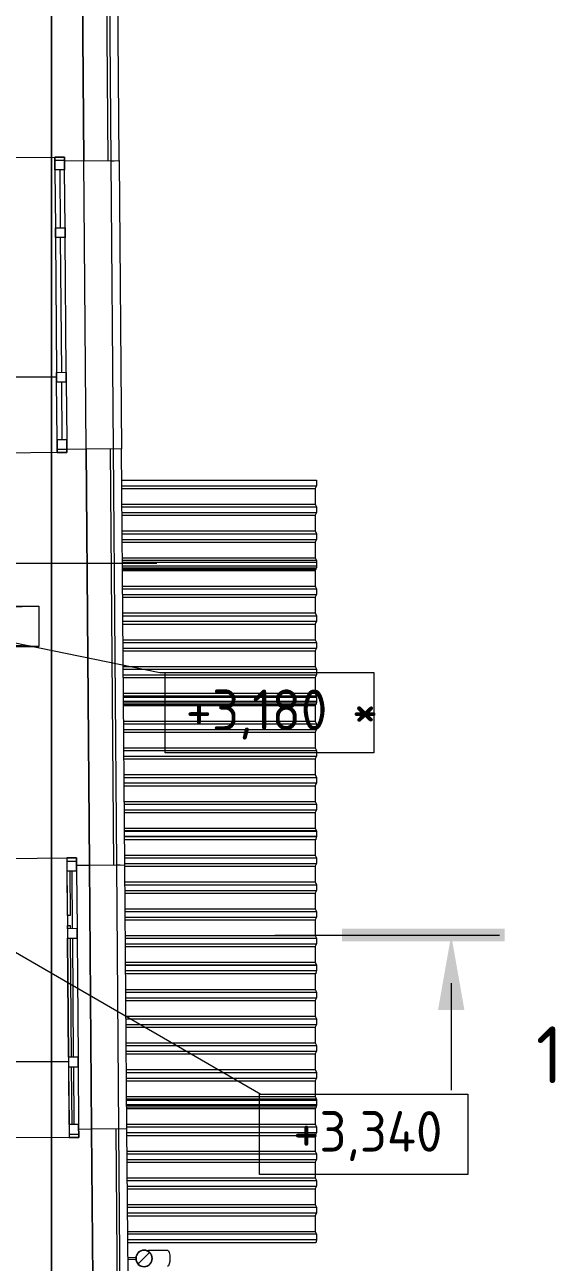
# Model space of a CAD drawing. Header units: millimetres. Extents: x -13069 to 207500, y -71366 to 56785.
# Drawn here: x 174159 to 177466, y 10572 to 18276 of the extents above; entities that cross this region are included whole.
import ezdxf

# ---------------------------------------------------------------- set-up
doc = ezdxf.new("R2010")
doc.units = ezdxf.units.MM
doc.layers.add('PDF _Подложка без мебели', color=7, linetype='Continuous')
doc.layers.add('PDF _Текст', color=7, linetype='Continuous')
doc.layers.add('PDF _Ригели', color=7, linetype='Continuous', true_color=0x959595)
doc.layers.add('PDF _светильники', color=7, linetype='Continuous', true_color=0xffffff)
doc.styles.add('PDF GOST Common', font='GOST_Common.ttf')

msp = doc.modelspace()

# ---------------------------------------------------------------- linework, layer by layer
at = {"layer": 'PDF _Подложка без мебели', "lineweight": 18}
for points in [[(174326.622, -7031.659, -0.41419022), (174726.622, -7431.659, -0.4141845), (174326.622, -7831.659, -0.4141845), (173926.622, -7431.659, -0.41419022), (174326.622, -7031.659), (174326.622, 46201.342), (174326.622, -6109.058)], [(107330.522, 14923.342, -0.41418881), (106930.522, 14523.342, -0.41428191), (106530.522, 14923.342, -0.4142791), (106930.522, 15323.342, -0.414186), (107330.522, 14923.342), (174981.919, 14923.342)], [(174954.82, 10596.243, 0.4126479), (174902.824, 10647.842, 0.41396469), (174850.822, 10595.443, 0.41192788), (174902.824, 10543.841, 0.41395507), (174954.82, 10596.243)], [(174852.824, 10595.443, 0.41122729), (174902.824, 10545.843, 0.4140015), (174952.824, 10596.243, 0.41260639), (174902.824, 10645.843, 0.4140015), (174852.824, 10595.443)]]:
    msp.add_lwpolyline(points, format="xyb", dxfattribs=at)
for points in [[(174526.823, 17428.643), (174507.92, 19767.242), (174494.322, 21452.142), (174476.121, 23700.643), (174356.12, 23699.743)], [(174697.52, 17430.041), (174678.624, 19768.542), (174678.324, 19803.442), (174665.025, 21453.543), (174646.824, 23702.041), (174626.823, 23701.943), (174476.823, 23700.741), (174495.024, 21452.142), (174715.025, 21453.942), (174711.424, 21892.941), (174661.424, 21892.541)], [(173998.924, 19733.041), (174017.424, 17449.542), (174346.623, 17452.243), (174347.325, 17372.241), (174350.224, 17012.243), (174350.724, 16952.243), (174357.524, 16112.243), (174358.024, 16052.243), (174357.524, 16112.243), (174417.521, 16112.744), (174410.722, 16952.743), (174350.724, 16952.243), (174350.224, 17012.243), (174410.221, 17012.744), (174410.722, 16952.743), (174410.221, 17012.744), (174407.322, 17372.741), (174406.62, 17452.743), (174407.322, 17372.741), (174347.325, 17372.241), (174346.623, 17452.243), (174406.62, 17452.743), (174346.623, 17452.243)], [(174658.622, 19768.441), (174677.525, 17429.843)], [(168243.321, 10237.841), (174585.02, 10237.841), (174575.621, 11399.941), (174562.321, 13044.943), (174541.319, 15633.743), (174526.823, 17428.643), (174406.822, 17427.743)], [(174346.824, 17432.241), (174406.822, 17432.742)], [(174542.124, 15633.743), (174527.525, 17428.643)], [(174733.024, 13046.243), (174712.12, 15635.144), (174697.52, 17429.843), (174717.521, 17430.041)], [(174747.52, 17430.441), (174762.12, 15635.543)], [(174377.323, 17372.442), (174380.223, 17012.441)], [(174380.723, 16952.441), (174387.522, 16112.542)], [(174387.919, 16052.542), (174390.922, 15692.541)], [(174361.521, 15612.243), (174421.519, 15612.744), (174420.921, 15692.742), (174421.519, 15612.744), (174361.521, 15612.243), (174031.523, 15609.643), (174031.523, 15608.642), (174032.225, 15608.642)], [(174541.319, 15633.743), (174421.324, 15632.742), (174361.32, 15632.241)], [(174692.124, 15634.942), (174713.023, 13046.142)], [(174763.621, 15440.942), (175976.823, 15440.942), (175976.823, 15405.941), (175968.425, 15388.943), (175968.425, 15291.241), (175976.823, 15274.243), (175976.823, 15239.242), (175968.425, 15222.241), (175968.425, 15124.542), (175976.823, 15107.543), (175976.823, 15072.543), (175968.425, 15055.541), (175968.425, 14957.842), (175976.823, 14940.841), (175976.823, 14905.844), (174768.022, 14905.844)], [(174763.92, 15405.941), (175976.823, 15405.941)], [(174764.024, 15388.943), (175968.425, 15388.943)], [(174764.823, 15291.241), (175968.425, 15291.241)], [(174765.025, 15274.243), (175976.823, 15274.243)], [(174765.324, 15239.242), (175976.823, 15239.242)], [(174765.422, 15222.241), (175968.425, 15222.241)], [(174766.221, 15124.542), (175968.425, 15124.542)], [(174766.319, 15107.543), (175976.823, 15107.543)], [(174766.624, 15072.543), (175976.823, 15072.543)], [(174766.722, 15055.541), (175968.425, 15055.541)], [(174767.521, 14957.842), (175968.425, 14957.842)], [(175976.823, 14940.841), (174767.723, 14940.841)], [(174767.82, 14930.743), (175976.823, 14930.743), (175976.823, 14895.742), (175974.119, 14890.243), (175973.32, 14885.842), (174768.119, 14885.842)], [(174768.022, 14895.742), (175976.823, 14895.742)], [(174768.223, 14878.741), (175968.425, 14878.741)], [(175971.922, 14885.842), (175968.425, 14878.741), (175968.425, 14781.042), (175976.823, 14764.044), (175976.823, 14729.043), (175968.425, 14712.042), (175968.425, 14614.343), (175976.823, 14597.341), (175976.823, 14562.341), (175968.425, 14545.342), (175968.425, 14447.644), (175976.823, 14430.642), (175976.823, 14395.642), (175968.425, 14378.643), (175968.425, 14280.941), (175976.823, 14263.943), (175976.823, 14228.942), (175968.425, 14211.941), (175968.425, 14114.242), (175976.823, 14097.241), (175976.823, 14062.243), (174774.821, 14062.243)], [(174769.023, 14781.042), (175968.425, 14781.042)], [(174769.12, 14764.044), (175976.823, 14764.044)], [(174769.419, 14729.043), (175976.823, 14729.043)], [(174769.523, 14712.042), (175968.425, 14712.042)], [(174770.323, 14614.343), (175968.425, 14614.343)], [(174770.524, 14597.341), (175976.823, 14597.341)], [(174770.719, 14562.341), (175976.823, 14562.341)], [(174770.921, 14545.342), (175968.425, 14545.342)], [(174771.72, 14447.644), (175968.425, 14447.644)], [(174771.824, 14430.642), (175976.823, 14430.642)], [(174772.123, 14395.642), (175976.823, 14395.642)], [(174772.221, 14378.643), (175968.425, 14378.643)], [(174773.02, 14280.941), (175968.425, 14280.941)], [(174773.124, 14263.943), (175976.823, 14263.943)], [(174773.423, 14228.942), (175976.823, 14228.942)], [(174773.625, 14211.941), (175968.425, 14211.941)], [(174774.424, 14114.242), (175968.425, 14114.242)], [(175976.823, 14097.241), (174774.522, 14097.241)], [(174774.522, 14090.743), (175976.823, 14090.743), (175976.823, 14055.743), (175975.022, 14052.243), (175973.32, 14042.242), (174774.925, 14042.242)], [(174774.821, 14055.743), (175976.823, 14055.743)], [(174775.022, 14038.742), (175968.425, 14038.742)], [(175970.121, 14042.242), (175968.425, 14038.742), (175968.425, 13941.043), (175976.823, 13924.041), (175976.823, 13889.044), (175968.425, 13872.042), (175968.425, 13774.343), (175976.823, 13757.342), (175976.823, 13722.341), (175968.425, 13705.343), (175968.425, 13607.641), (175976.823, 13590.643), (175976.823, 13555.642), (175968.425, 13538.641), (175968.425, 13440.942), (175976.823, 13423.944), (175976.823, 13388.943), (175968.425, 13371.942), (175968.425, 13274.243), (175976.823, 13257.241), (175976.823, 13222.241), (174781.62, 13222.241)], [(174775.822, 13941.043), (175968.425, 13941.043)], [(174775.92, 13924.041), (175976.823, 13924.041)], [(174776.225, 13889.044), (175976.823, 13889.044)], [(174776.322, 13872.042), (175968.425, 13872.042)], [(174777.122, 13774.343), (175968.425, 13774.343)], [(174777.22, 13757.342), (175976.823, 13757.342)], [(174777.525, 13722.341), (175976.823, 13722.341)], [(174777.72, 13705.343), (175968.425, 13705.343)], [(174778.52, 13607.641), (175968.425, 13607.641)], [(174778.624, 13590.643), (175976.823, 13590.643)], [(174778.923, 13555.642), (175976.823, 13555.642)], [(174779.02, 13538.641), (175968.425, 13538.641)], [(174779.82, 13440.942), (175968.425, 13440.942)], [(174779.924, 13423.944), (175976.823, 13423.944)], [(174780.223, 13388.943), (175976.823, 13388.943)], [(174780.424, 13371.942), (175968.425, 13371.942)], [(174781.224, 13274.243), (175968.425, 13274.243)], [(175976.823, 13257.241), (174781.321, 13257.241)], [(174781.321, 13255.743), (175976.823, 13255.743), (175976.823, 13220.742), (174781.62, 13220.742)], [(175976.524, 13220.742), (175973.32, 13202.243), (174781.724, 13202.243)], [(175968.425, 13202.243), (175968.425, 13106.042), (175976.823, 13089.044), (175976.823, 13054.043), (175968.425, 13037.042), (175968.425, 12939.343), (175976.823, 12922.341), (175976.823, 12887.341), (175968.425, 12870.342), (175968.425, 12772.644), (175976.823, 12755.642), (175976.823, 12720.642), (175968.425, 12703.643), (175968.425, 12605.941), (175976.823, 12588.943), (175976.823, 12553.942), (175968.425, 12536.941), (175968.425, 12439.242), (175976.823, 12422.241), (175976.823, 12387.243), (174788.322, 12387.243)], [(174783.323, 13106.042), (175968.425, 13106.042)], [(172762.022, 10037.841), (174807.322, 10037.841), (174796.324, 11401.742), (174783.024, 13046.643)], [(172782.023, 10087.841), (174756.919, 10087.841), (174746.324, 11401.342), (174733.024, 13046.142), (174753.019, 13046.243)], [(174052.72, 13085.742), (174421.922, 13088.742), (174481.919, 13089.242), (174482.621, 13009.243), (174481.919, 13089.242), (174421.922, 13088.742), (174422.624, 13008.743), (174482.621, 13009.243), (174485.52, 12649.243), (174425.523, 12648.742), (174426.023, 12588.742), (174486.021, 12589.242), (174485.52, 12649.243), (174486.021, 12589.242), (174491.923, 11849.243), (174431.919, 11848.843), (174432.42, 11788.842), (174492.424, 11789.343), (174491.923, 11849.243), (174492.424, 11789.343), (174495.323, 11429.342), (174435.319, 11428.842), (174436.021, 11348.843)], [(174421.922, 13088.742), (174422.624, 13008.743), (174425.523, 12648.742), (174426.023, 12588.742), (174431.919, 11848.843), (174432.42, 11788.842), (174435.319, 11428.842), (174436.021, 11348.843), (174066.02, 11345.843), (174066.02, 11344.842), (174066.722, 11344.842)], [(174422.123, 13068.743), (174482.121, 13069.241)], [(174422.624, 13089.242), (174438.621, 13089.343)], [(174482.322, 13044.241), (174562.321, 13044.943)], [(174563.023, 13044.943), (174576.322, 11399.941), (174585.722, 10237.841), (174585.02, 10237.841)], [(174783.323, 13089.044), (175976.823, 13089.044)], [(174783.323, 13054.043), (175976.823, 13054.043)], [(174783.323, 13037.042), (175968.425, 13037.042)], [(174439.323, 13008.941), (174441.52, 12729.843), (174425.523, 12729.742), (174423.32, 13008.743)], [(174452.623, 13009.042), (174455.522, 12649.041)], [(174783.921, 12939.343), (175968.425, 12939.343)], [(174784.019, 12922.341), (175976.823, 12922.341)], [(174784.324, 12887.341), (175976.823, 12887.341)], [(174784.422, 12870.342), (175968.425, 12870.342)], [(174785.221, 12772.644), (175968.425, 12772.644)], [(174785.319, 12755.642), (175976.823, 12755.642)], [(174785.624, 12720.642), (175976.823, 12720.642)], [(174426.225, 12648.742), (174426.023, 12669.241), (174442.021, 12669.342), (174442.222, 12648.944)], [(174785.82, 12703.643), (175968.425, 12703.643)], [(174442.723, 12588.943), (174448.722, 11849.343), (174432.719, 11849.243), (174426.719, 12588.742)], [(174456.022, 12589.044), (174461.924, 11849.041)], [(174786.619, 12605.941), (175968.425, 12605.941)], [(174786.723, 12588.943), (175976.823, 12588.943)], [(175717.924, 12609.143), (177117.222, 12609.143)], [(174787.022, 12553.942), (175976.823, 12553.942)], [(174787.12, 12536.941), (175968.425, 12536.941)], [(174787.919, 12439.242), (175968.425, 12439.242)], [(175976.823, 12422.241), (174788.023, 12422.241)], [(174788.121, 12420.742), (175976.823, 12420.742), (175976.823, 12385.742), (174788.322, 12385.742)], [(175976.524, 12385.742), (175973.32, 12367.242), (174788.523, 12367.242)], [(175968.425, 12367.242), (175968.425, 12271.041), (175976.823, 12254.043), (175976.823, 12219.042), (175968.425, 12202.041), (175968.425, 12104.342), (175976.823, 12087.341), (175976.823, 12052.343), (175968.425, 12035.342), (175968.425, 11937.643), (175976.823, 11920.642), (175976.823, 11885.641), (175968.425, 11868.643), (175968.425, 11770.941), (175976.823, 11753.942), (175976.823, 11718.942), (175968.425, 11701.943), (175968.425, 11604.241), (175976.823, 11587.243), (175976.823, 11552.243), (174795.121, 11552.243)], [(174789.323, 12271.041), (175968.425, 12271.041)], [(174789.421, 12254.043), (175976.823, 12254.043)], [(176817.222, 12309.143), (176817.222, 11642.843)], [(174789.72, 12219.042), (175976.823, 12219.042)], [(174789.823, 12202.041), (175968.425, 12202.041)], [(174790.623, 12104.342), (175968.425, 12104.342)], [(174790.824, 12087.341), (175976.823, 12087.341)], [(174791.02, 12052.343), (175976.823, 12052.343)], [(174791.221, 12035.342), (175968.425, 12035.342)], [(174792.021, 11937.643), (175968.425, 11937.643)], [(174792.124, 11920.642), (175976.823, 11920.642)], [(174792.424, 11885.641), (175976.823, 11885.641)], [(174792.521, 11868.643), (175968.425, 11868.643)], [(174449.223, 11788.943), (174452.122, 11429.943), (174436.125, 11429.843), (174433.219, 11788.842)], [(174462.425, 11789.044), (174465.324, 11429.043)], [(174793.321, 11770.941), (175968.425, 11770.941)], [(174793.425, 11753.942), (175976.823, 11753.942)], [(174793.724, 11718.942), (175976.823, 11718.942)], [(174793.919, 11701.943), (175968.425, 11701.943)], [(174794.725, 11604.241), (175968.425, 11604.241)], [(175976.823, 11587.243), (174794.822, 11587.243)], [(174794.822, 11580.743), (175976.823, 11580.743), (175976.823, 11545.742), (175975.022, 11542.242), (175973.32, 11532.241), (174795.219, 11532.241)], [(174795.121, 11545.742), (175976.823, 11545.742)], [(174795.323, 11528.741), (175968.425, 11528.741)], [(175970.121, 11532.241), (175968.425, 11528.741), (175968.425, 11431.042), (175976.823, 11414.044), (175976.823, 11379.043), (175968.425, 11362.042), (175968.425, 11264.343), (175976.823, 11247.341), (175976.823, 11212.341), (175968.425, 11195.342), (175968.425, 11097.644), (175976.823, 11080.642), (175976.823, 11045.642), (175968.425, 11028.643), (175968.425, 10930.941), (175976.823, 10913.943), (175976.823, 10878.942), (175968.425, 10861.941), (175968.425, 10764.242), (175976.823, 10747.241), (175976.823, 10712.243), (175973.32, 10692.242), (174802.024, 10692.242)], [(174496.025, 11348.342), (174496.025, 11349.343), (174436.021, 11348.843), (174496.025, 11349.343), (174495.323, 11429.342), (174496.025, 11348.342)], [(174796.122, 11431.042), (175968.425, 11431.042)], [(174796.22, 11414.044), (175976.823, 11414.044)], [(174435.82, 11368.841), (174495.823, 11369.342)], [(174575.621, 11399.941), (174495.622, 11399.343)], [(174796.324, 11401.742), (174576.322, 11399.941)], [(174726.322, 11401.141), (174736.924, 10087.841)], [(174796.519, 11379.043), (175976.823, 11379.043)], [(174796.623, 11362.042), (175968.425, 11362.042)], [(174797.422, 11264.343), (175968.425, 11264.343)], [(174797.52, 11247.341), (175976.823, 11247.341)], [(174797.819, 11212.341), (175976.823, 11212.341)], [(174798.02, 11195.342), (175968.425, 11195.342)], [(174798.82, 11097.644), (175968.425, 11097.644)], [(174798.924, 11080.642), (175976.823, 11080.642)], [(174799.223, 11045.642), (175976.823, 11045.642)], [(174799.321, 11028.643), (175968.425, 11028.643)], [(174800.12, 10930.941), (175968.425, 10930.941)], [(174800.224, 10913.943), (175976.823, 10913.943)], [(174800.523, 10878.942), (175976.823, 10878.942)], [(174800.724, 10861.941), (175968.425, 10861.941)], [(174801.524, 10764.242), (175968.425, 10764.242)], [(175976.823, 10747.241), (174801.622, 10747.241)], [(175976.823, 10712.243), (174801.921, 10712.243)], [(174936.021, 10632.342), (174866.722, 10563.043)], [(174915.422, 10645.941), (174916.722, 10645.941), (174919.419, 10645.941), (174922.221, 10646.041), (174925.322, 10646.041), (174928.624, 10646.041), (174932.121, 10646.142), (174935.82, 10646.142), (174939.622, 10646.142), (174943.724, 10646.142), (174947.923, 10646.243), (174952.323, 10646.243), (174956.822, 10646.343), (174961.521, 10646.343), (174966.423, 10646.343), (174971.421, 10646.441), (174976.524, 10646.441), (174981.724, 10646.542), (174987.12, 10646.542), (174992.521, 10646.542), (174998.124, 10646.643), (175003.721, 10646.643), (175006.12, 10646.643), (175048.625, 10647.042)], [(174851.921, 10600.442), (174802.824, 10600.042)], [(174802.922, 10590.042), (174852.024, 10590.441)]]:
    msp.add_lwpolyline(points, dxfattribs=at)
for points in [[(174728.624, 19768.942), (174508.622, 19767.242), (174527.525, 17428.643), (174747.52, 17430.441)], [(174420.921, 15692.742), (174360.923, 15692.242), (174361.521, 15612.243), (174360.923, 15692.242), (174358.024, 16052.243), (174417.924, 16052.743), (174417.521, 16112.744), (174417.924, 16052.743)], [(174762.12, 15635.543), (174542.124, 15633.743), (174563.023, 13044.943), (174783.024, 13046.643)]]:
    msp.add_lwpolyline(points, close=True, dxfattribs=at)
for points in [[(175048.497, 10646.346), (175056.996, 10646.415), (175064.177, 10624.072), (175064.4, 10596.473)], [(174850.822, 10595.443), (174850.822, 10595.541), (174850.822, 10595.742), (174850.822, 10595.843)], [(174852.824, 10595.443), (174852.824, 10595.541), (174852.824, 10595.742), (174852.824, 10595.843)], [(174952.824, 10596.243), (174952.824, 10596.142), (174952.824, 10595.941), (174952.824, 10595.843)], [(174954.82, 10596.243), (174954.82, 10596.142), (174954.82, 10596.041), (174954.82, 10595.843)], [(175064.4, 10596.473), (175064.624, 10568.777), (175057.804, 10546.419), (175049.305, 10546.35)]]:
    msp.add_open_spline(points, degree=3, dxfattribs=at)
at = {"layer": 'PDF _Подложка без мебели', "lineweight": 0, "transparency": 33554559}
for points in [[(176137.425, 12649.542), (177150.523, 12649.542), (176137.425, 12569.741), (177150.523, 12569.741)], [(176899.62, 12141.641), (176734.825, 12141.641), (176817.222, 12609.143)]]:
    msp.add_solid(points, dxfattribs=at)
at = {"layer": 'PDF _Ригели', "color": 7, "lineweight": 18}
for points in [[(174326.622, -2015.058), (174326.622, 46201.342)], [(108736.521, 14923.342), (174981.919, 14923.342)]]:
    msp.add_lwpolyline(points, dxfattribs=at)
at = {"layer": 'PDF _Ригели', "lineweight": 18}
for points in [[(167977.922, 14405.541), (174246.922, 14405.541), (167977.922, 14655.541), (174246.922, 14655.541)], [(176335.423, 14242.642), (176335.423, 13742.642), (175035.423, 13742.642), (175035.423, 14242.642)], [(176921.72, 11617.742), (176921.72, 11117.742), (175621.72, 11117.742), (175621.72, 11617.742)]]:
    msp.add_lwpolyline(points, close=True, dxfattribs=at)
for points in [[(174246.922, 14655.541), (174246.922, 14405.541)], [(173510.624, 14548.141), (175001.121, 14242.642), (175685.423, 14242.642)], [(173872.52, 12632.943), (175630.925, 11617.742), (176271.72, 11617.742)]]:
    msp.add_lwpolyline(points, dxfattribs=at)
at = {"layer": 'PDF _светильники', "color": 253, "lineweight": 20, "true_color": 0x999999}
for points in [[(174357.719, 16082.241), (173457.719, 16082.241)], [(174432.225, 11818.841), (173632.225, 11818.841)]]:
    msp.add_lwpolyline(points, dxfattribs=at)

# ---------------------------------------------------------------- texts
at = {"layer": 'PDF _Текст', "color": 252, "true_color": 0x959595, "char_height": 252.5097, "attachment_point": 4, "style": 'PDF GOST Common'}
for s, insert in [('+3,180 *', (175162.272, 13981.839)), ('+3,340', (175831.488, 11357.176))]:
    msp.add_mtext(s, dxfattribs=dict(at, insert=insert))
at = {"layer": 'PDF _Текст', "insert": (177345.257, 11863.509), "char_height": 353.515, "attachment_point": 4, "style": 'PDF GOST Common'}
msp.add_mtext('1', dxfattribs=at)

doc.saveas('drawing.dxf')
